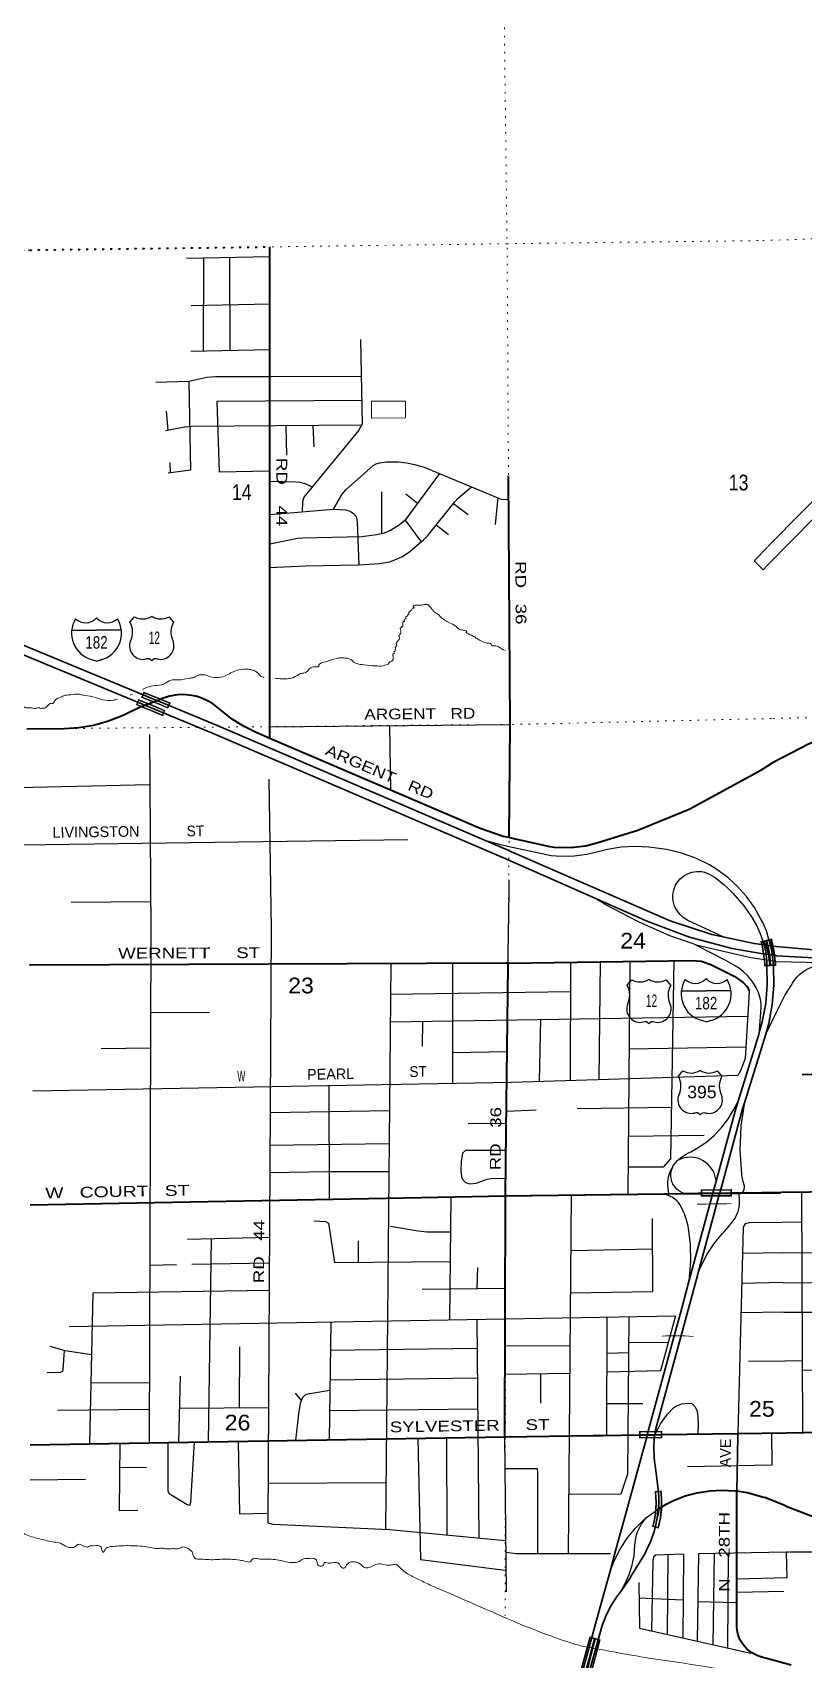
# Model space of a CAD drawing. Header units: feet. Extents: x 245918 to 509309, y -547785 to -360805.
# Drawn here: x 467288 to 475908, y -461175 to -442994 of the extents above; entities that cross this region are included whole.
import ezdxf
from ezdxf.enums import TextEntityAlignment as Align

# ---------------------------------------------------------------- set-up
doc = ezdxf.new("R2010")
doc.units = ezdxf.units.FT
doc.header["$LTSCALE"] = 60
doc.linetypes.add('DOTTED', pattern=[1.5, 0.3, -1.2])
for name, color, linetype, lineweight in [('15', 7, 'Continuous', 25), ('16', 7, 'Continuous', 25), ('18', 7, 'Continuous', 35), ('19', 7, 'Continuous', 25), ('20', 7, 'Continuous', 35), ('21', 7, 'Continuous', 25), ('26', 7, 'Continuous', 40), ('27', 7, 'Continuous', 13), ('29', 7, 'Continuous', 25), ('36', 7, 'Continuous', 13), ('39', 7, 'Continuous', 13), ('53', 7, 'DOTTED', 40), ('55', 7, 'Continuous', 13), ('56', 7, 'Continuous', 13), ('57', 7, 'Continuous', 13), ('7', 7, 'DOTTED', 13)]:
    doc.layers.add(name, color=color, linetype=linetype, lineweight=lineweight)
doc.layers.add('30', color=7, linetype='Continuous')

msp = doc.modelspace()

# ---------------------------------------------------------------- linework, layer by layer
at = {"layer": '15'}
for p, q in [((468000.82, -449540.38), (468003.72, -449537.47)), ((468006.89, -449539.85), (468003.46, -449537.47)), ((467728.11, -449671.85), (468004.52, -449671.85)), ((468004.52, -450017.43), (467940.63, -449999.47)), ((468003.99, -450017.69), (468067.62, -449998.95)), ((474815.96, -453571.17), (474818.86, -453568.26)), ((474822.03, -453570.64), (474818.6, -453568.26)), ((474543.25, -453702.64), (474819.66, -453702.64)), ((474819.66, -454048.22), (474755.77, -454030.26)), ((474819.13, -454048.48), (474882.76, -454029.74))]:
    msp.add_line(p, q, dxfattribs=at)
for points in [[(468279.88, -449671.85), (468003.99, -449671.85), (468004.52, -449671.85)], [(475095.02, -453702.64), (474819.13, -453702.64), (474819.66, -453702.64)]]:
    msp.add_lwpolyline(points, dxfattribs=at)
for centre, radius, start, end in [((468030.74, -449706.95), 306.13, 148.44436, 254.43378), ((467882.14, -449424.35), 165.66, 227.34315, 315.8117), ((468125.83, -449424.35), 165.66, 224.18859, 312.69405), ((467977.23, -449706.95), 306.13, 283.08088, 31.62482), ((474845.88, -453737.74), 306.13, 148.44435, 254.43373), ((474697.28, -453455.14), 165.66, 227.34231, 315.81169), ((474940.97, -453455.14), 165.66, 224.18774, 312.69399), ((474792.37, -453737.74), 306.13, 283.08085, 31.62487)]:
    msp.add_arc(centre, radius, start, end, dxfattribs=at)
at = {"layer": '16'}
for p, q in [((468377.78, -449582.2), (468429.09, -449523.44)), ((468620.85, -449517.47), (468620.57, -449517.67)), ((468812.94, -449523.35), (468864.33, -449582.2)), ((473936.14, -453638.93), (473987.45, -453580.17)), ((474179.21, -453574.2), (474178.93, -453574.4)), ((474371.3, -453580.08), (474422.69, -453638.93)), ((474509, -454656.07), (474560.31, -454597.31)), ((474752.07, -454591.34), (474751.79, -454591.54)), ((474944.16, -454597.22), (474995.55, -454656.07))]:
    msp.add_line(p, q, dxfattribs=at)
for centre, radius, start, end in [((468184.8, -449692.83), 222.05, 332.97043, 29.75871), ((468520.17, -449365.78), 182.07, 239.97227, 303.45418), ((468721.95, -449366.28), 181.52, 236.33975, 300.08743), ((468721.94, -449365.78), 182.07, 236.54582, 236.59441), ((469057.3, -449692.83), 222.05, 150.24129, 207.02957), ((468523.99, -449847.73), 151.42, 159.09177, 283.81923), ((468718.11, -449847.73), 151.42, 256.18077, 20.90823), ((474078.53, -453422.51), 182.07, 239.97227, 303.45418), ((474280.31, -453423.01), 181.52, 236.33975, 300.08743), ((474280.3, -453422.51), 182.07, 236.54582, 236.59441), ((473743.16, -453749.56), 222.05, 332.97043, 29.75871), ((474615.66, -453749.56), 222.05, 150.24129, 207.02957), ((474082.35, -453904.46), 151.42, 159.09177, 283.81923), ((474276.47, -453904.46), 151.42, 256.18077, 20.90823), ((474316.02, -454766.7), 222.05, 332.97043, 29.75871), ((474651.39, -454439.65), 182.07, 239.97227, 303.45418), ((474853.17, -454440.15), 181.52, 236.33975, 300.08743), ((474853.16, -454439.65), 182.07, 236.54582, 236.59441), ((475188.52, -454766.7), 222.05, 150.24129, 207.02957), ((474655.21, -454921.6), 151.42, 159.09177, 283.81923), ((474849.33, -454921.6), 151.42, 256.18077, 20.90823)]:
    msp.add_arc(centre, radius, start, end, dxfattribs=at)
for centre, major_axis, start_param, end_param in [((468579.33, -450046.55), (-19.56, 51.67), 4.95877769, 6.28318531), ((468662.78, -450046.55), (19.56, 51.67), 0, 1.32637542), ((474137.69, -454103.28), (-19.56, 51.67), 4.95877769, 6.28318531), ((474221.14, -454103.28), (19.56, 51.67), 0, 1.32637542), ((474710.55, -455120.42), (-19.56, 51.67), 4.95877769, 6.28318531), ((474794, -455120.42), (19.56, 51.67), 0, 1.32637542)]:
    msp.add_ellipse(centre, major_axis=major_axis, ratio=0.929097, start_param=start_param, end_param=end_param, dxfattribs=at)
at = {"layer": '18'}
for p, q in [((472615.28, -452135.62), (472359.13, -452025.94)), ((473566.42, -452662.44), (472614.41, -452244.42)), ((474166.8, -452927.03), (473566.42, -452662.44)), ((475556.81, -453302.45), (475490.63, -453293.99))]:
    msp.add_line(p, q, dxfattribs=at)
for points in [[(468678.5, -450459.33), (463304.26, -448234.09), (462890.71, -448062.87)], [(468542.48, -450511.24), (463291, -448336.83), (463241, -448316.13), (462999.48, -448216.13)], [(472614.41, -452244.42), (472604.03, -452239.86), (472579.06, -452228.89), (472554.03, -452218.18), (469306.64, -450827.64), (468784.49, -450611.44), (468759.49, -450601.09), (468542.48, -450511.24)], [(472359.13, -452025.94), (469607.14, -450847.53), (469346, -450735.71), (468840.95, -450526.59), (468815.95, -450516.24), (468678.5, -450459.33)], [(474418.86, -452921.84), (472619.02, -452137.22), (472615.28, -452135.62)], [(475490.63, -453293.99), (475432.21, -453286.52), (475109.37, -453231.13), (474633.88, -453104.73), (474166.8, -452927.03)], [(475022.87, -453104), (474883.67, -453074.31), (474418.86, -452921.84)], [(475466.54, -453190.41), (475411.83, -453183.34), (475354.61, -453174.77), (475022.87, -453104)], [(475602.69, -453208.63), (475571.44, -453203.97), (475538.04, -453199.65), (475466.54, -453190.41)], [(477120.09, -453296.23), (477055.85, -453297.12), (476394.96, -453277.21), (475602.69, -453208.63)], [(475604.79, -453310.58), (475587.45, -453306.37), (475556.81, -453302.45)], [(476313.88, -453349.14), (476236.85, -453345.2), (475604.79, -453310.58)]]:
    msp.add_lwpolyline(points, dxfattribs=at)
at = {"layer": '19'}
msp.add_line((475486.29, -454188.56), (475617.39, -453921.11), dxfattribs=at)
for points in [[(472615.62, -452093.05), (472523.29, -452073.25), (472369.69, -452028.98), (472359.13, -452025.94)], [(475432.19, -452900.96), (475358.98, -452770.87), (475271.53, -452648.87), (475171.8, -452536.67), (475060.89, -452435.52), (474940.02, -452346.51), (474858.25, -452296.5), (474704.79, -452222.3), (474544.41, -452164.56), (474378.87, -452123.89), (474209.99, -452100.75), (474177.32, -452098.34), (474022.75, -452090.86), (473868.24, -452099.58), (473715.49, -452124.4), (473627.29, -452146.38), (473486.9, -452179.78), (473343.79, -452198.33), (473199.53, -452201.82), (473085.6, -452193.87), (472615.62, -452093.05)], [(474616.52, -452917.77), (474586.7, -452900.17), (474558.82, -452879.24), (474533.28, -452855.51), (474510.36, -452829.24), (474490.31, -452800.73), (474473.35, -452770.27), (474467.11, -452755.43), (474457.81, -452727.12), (474451.53, -452697.99), (474448.32, -452668.37), (474448.22, -452638.58), (474451.24, -452608.93), (474457.34, -452579.77), (474466.46, -452551.4), (474478.49, -452524.14), (474493.31, -452498.29), (474510.75, -452474.13), (474530.61, -452451.93), (474552.69, -452431.92), (474576.74, -452414.33), (474602.5, -452399.35), (474629.68, -452387.14), (474657.99, -452377.84), (474687.11, -452371.56), (474712.66, -452368.71), (474742.51, -452368.32), (474772.24, -452371.04), (474801.52, -452376.86), (474845.85, -452394.92), (474888.04, -452417.52), (474919.2, -452438.16), (475020.94, -452520.33), (475052.84, -452550), (475117.29, -452612.86), (475239.39, -452752.06), (475346.63, -452902.72)], [(474055.79, -452929.31), (473689.35, -452738.02), (473594.21, -452679.53), (473566.42, -452662.44)], [(474685.18, -453181.93), (474412.67, -453089.77), (474055.79, -452929.31)], [(475022.87, -453104), (475010.84, -453098.5), (474616.52, -452917.77)], [(475453.81, -453146.65), (475449.13, -453130.56), (475425.08, -453057.91), (475386.82, -452973.26), (475346.63, -452902.72)], [(475521.21, -453129.65), (475495.69, -453032.55), (475454.39, -452940.65), (475432.19, -452900.96)], [(475413.58, -454171.57), (475415.79, -454141.52), (475434.01, -453894.34), (475434.15, -453890.03), (475433.04, -453845.47), (475427.28, -453801.26), (475416.93, -453757.9), (475402.11, -453715.85), (475382.97, -453675.59), (475376.88, -453664.56), (475344.46, -453613.74), (475317.57, -453575.09), (475280.07, -453530.83), (475238.16, -453490.73), (475192.28, -453455.23), (475142.94, -453424.73), (475039.86, -453362.89), (474718.75, -453199.06), (474685.18, -453181.93)], [(475606.2, -453378.69), (475596.73, -453376.82), (475317.56, -453333.82), (474724.48, -453195.22), (474685.18, -453181.93)], [(476176.04, -453388.53), (476131.66, -453390), (476109.48, -453390.74), (475606.2, -453378.69)], [(475617.39, -453921.11), (475698.68, -453756.38), (475768.94, -453643.38), (475784.56, -453618.25), (475800.77, -453593.38), (475807.74, -453582.69), (475834.6, -453549.64), (475864.77, -453519.57), (475897.92, -453492.82), (475933.68, -453469.68), (475971.67, -453450.41), (476009.98, -453435.7), (476176.04, -453388.53)]]:
    msp.add_lwpolyline(points, dxfattribs=at)
at = {"layer": '20'}
for p, q in [((475466.54, -453190.41), (475453.81, -453146.65)), ((475572.21, -453421.62), (475556.81, -453302.45)), ((475251.87, -454943.03), (475486.29, -454188.56)), ((474546.03, -457248.01), (474630.18, -456937.65)), ((474446.56, -457614.89), (474546.03, -457248.01))]:
    msp.add_line(p, q, dxfattribs=at)
for points in [[(475490.63, -453293.99), (475489.35, -453282.34), (475479.84, -453236.14), (475466.54, -453190.41)], [(475538.04, -453199.65), (475531.39, -453168.39), (475521.21, -453129.65)], [(475556.81, -453302.45), (475552.02, -453265.4), (475538.04, -453199.65)], [(475413.58, -454171.57), (475421.48, -454141.52), (475446.33, -454051.15), (475485.16, -453844.94), (475502.22, -453635.79), (475497.33, -453426.02)], [(475486.29, -454188.56), (475518.9, -454070.11), (475559.32, -453856.2), (475577.15, -453639.25), (475572.21, -453421.62)], [(475497.33, -453426.02), (475498.08, -453386.27), (475495.7, -453340.08), (475490.63, -453293.99)], [(475176.12, -454935.8), (475407.38, -454191.52), (475413.58, -454171.57)], [(474930.48, -455830.06), (475154.42, -455005.64), (475176.12, -454935.8)], [(474972.17, -455962.9), (475226.94, -455023.24), (475251.87, -454943.03)], [(474630.18, -456937.65), (474883.29, -456004.11), (474894.21, -455963.83), (474930.48, -455830.06)], [(474727.41, -456865.65), (474962.55, -455998.37), (474972.17, -455962.9)], [(474525.73, -457609.48), (474721.88, -456886.03), (474727.41, -456865.65)], [(473741.42, -460202.46), (473811.15, -459947.58), (473899.51, -459624.61), (474140.71, -458742.94), (474150.8, -458705.72), (474161.87, -458664.88), (474446.56, -457614.89)], [(474245.89, -458663.6), (474254.71, -458609.09), (474525.73, -457609.48)], [(474283.5, -459495.19), (474291.93, -459436.19), (474289.48, -459356.97), (474282.56, -459270.41), (474251.06, -459006.47), (474242.97, -458961.87), (474237.6, -458916.14), (474233.07, -458808.66), (474239.79, -458701.3), (474245.89, -458663.6)], [(474246.93, -459721.03), (474272.34, -459597.02), (474280.5, -459516.21), (474283.5, -459495.19)], [(473871.52, -460403.82), (473972.8, -460259.85), (473979.19, -460249.62), (474123.12, -460012.23), (474138.33, -459987.15), (474150.2, -459962.23), (474197.68, -459862.6), (474243.72, -459732.44), (474246.93, -459721.03), (474247.49, -459719.04)], [(472862.42, -463432.49), (472888.98, -463336.26), (472904.79, -463277.89), (473595.4, -460736.22), (473727.1, -460254.82), (473741.42, -460202.46)], [(472881.04, -463640.09), (472961.94, -463353.63), (472976.74, -463299.14), (473014.82, -463130.54), (473150.3, -462609.92), (473657.04, -460795.42), (473701.14, -460682.07), (473756.85, -460573.95), (473818.66, -460478.97), (473871.52, -460403.82)]]:
    msp.add_lwpolyline(points, dxfattribs=at)
at = {"layer": '21'}
msp.add_line((474152.65, -459589.75), (474283.5, -459495.19), dxfattribs=at)
for points in [[(474499.35, -455599.79), (474509.14, -455589.67), (474542.15, -455562.02), (474577.86, -455537.98), (474597.55, -455527.53), (474621.79, -455515.17), (474647.55, -455501.69), (474731.93, -455455.42), (474826.16, -455390.07), (474913.04, -455315.23), (474991.62, -455231.72), (475061.05, -455140.45), (475120.55, -455042.43), (475176.12, -454935.8)], [(475225.28, -455959.13), (475230.79, -455951.84), (475236.18, -455942.89), (475240.6, -455933.42), (475244.01, -455923.54), (475246.36, -455913.36), (475247.65, -455902.99), (475247.84, -455892.55), (475246.93, -455882.14), (475244.95, -455871.88), (475241.9, -455861.88), (475233.27, -455832.97), (475218.68, -455766.15), (475217.68, -455757.64), (475200.56, -455485.62), (475211.96, -455213.3), (475248.08, -454968.67), (475251.87, -454943.03)], [(474459.58, -455646.53), (474479.2, -455620.61), (474499.35, -455599.79)], [(474930.48, -455830.06), (474926.35, -455802.32), (474925.58, -455797.14), (474917.96, -455767.6), (474907.29, -455739.01), (474893.69, -455711.7), (474877.31, -455685.96), (474858.33, -455662.07), (474836.96, -455640.29), (474813.43, -455620.87), (474787.99, -455604.02), (474760.94, -455589.91), (474732.56, -455578.71), (474703.16, -455570.54), (474673.07, -455565.49), (474642.62, -455563.61), (474612.13, -455564.92), (474581.95, -455569.41), (474552.41, -455577.03), (474523.83, -455587.7), (474499.35, -455599.79)], [(474403.04, -455970.27), (474396.83, -455936.87), (474391.97, -455885.7), (474392.49, -455834.31), (474395.49, -455808.26), (474398.37, -455783.24), (474405.07, -455758.26), (474417.19, -455723.31), (474434.23, -455686.97), (474454.98, -455652.61), (474459.58, -455646.53)], [(474576.99, -455967.91), (474571.42, -455966.65), (474556.03, -455961.42), (474541.28, -455954.61), (474531.98, -455949.31), (474511.64, -455935.6), (474492.84, -455919.84), (474475.8, -455902.2), (474460.69, -455882.87), (474447.69, -455862.08), (474446.48, -455859.69), (474437.66, -455839.32), (474431.02, -455818.14), (474426.63, -455796.38), (474424.53, -455774.29), (474424.76, -455752.09), (474427.31, -455730.04), (474432.14, -455708.38), (474439.22, -455687.34), (474448.45, -455667.16), (474459.58, -455646.53)], [(474630.18, -456937.65), (474631.69, -456906.68), (474648.31, -456723.11), (474645.64, -456538.8), (474623.72, -456355.78), (474618.93, -456331.75), (474596.84, -456250.19), (474576.02, -456196.39), (474566.37, -456171.48), (474553.79, -456146.39), (474551.7, -456142.23), (474539.1, -456117.11), (474524.57, -456092.23), (474508.66, -456070.39), (474489.91, -456049.61), (474469.08, -456030.92), (474446.41, -456014.5), (474422.16, -456000.54), (474396.57, -455989.19), (474369.94, -455980.57), (474348.47, -455971.01)], [(474727.41, -456865.65), (474762.97, -456776.23), (474830.37, -456647.78), (474910.82, -456527.08), (475003.46, -456415.45), (475026.41, -456391.16), (475099.86, -456303.66), (475123.32, -456275.05), (475143.67, -456244.15), (475160.67, -456211.29), (475174.15, -456176.84), (475176.86, -456168.3), (475187.47, -456122.73), (475193.26, -456076.3), (475194.16, -456029.52), (475190.17, -455982.9), (475187.92, -455959.64)], [(474245.89, -458663.6), (474284.96, -458588.02), (474308.64, -458543.25), (474345.49, -458490.58), (474387.6, -458432.65), (474453.39, -458364.18), (474479.71, -458343.11), (474545.5, -458319.41), (474613.92, -458311.51), (474658.66, -458316.78), (474698.14, -458351.01), (474719.19, -458401.05), (474727.09, -458464.25), (474729.72, -458551.15), (474725.97, -458656.29)], [(473741.42, -460202.46), (473791.4, -460073.38), (473858.1, -459943.41), (473938.01, -459821.13), (474030.27, -459707.87), (474133.86, -459604.87), (474152.65, -459589.75)], [(474117.41, -459632.25), (474126.04, -459620.06), (474152.65, -459589.75)], [(473871.52, -460403.82), (473914.18, -460328.16), (473958.16, -460226.59), (473991.29, -460120.98), (474013.2, -460012.48), (474023.64, -459902.29), (474023.83, -459896.73), (474028.42, -459846.99), (474038.19, -459798), (474053.02, -459750.3), (474072.76, -459704.41), (474097.19, -459660.84), (474117.41, -459632.25)]]:
    msp.add_lwpolyline(points, dxfattribs=at)
at = {"layer": '26'}
for p, q in [((472616.42, -451992.01), (472616.43, -451991.2)), ((474403.04, -455970.27), (474576.99, -455967.91)), ((474894.21, -455963.83), (474972.17, -455962.9)), ((475187.92, -455959.64), (475225.28, -455959.13)), ((475225.28, -455959.13), (475659.32, -455953.25)), ((467260.79, -458776.81), (472569.42, -458689.12)), ((474161.87, -458664.88), (474245.89, -458663.6)), ((475172.76, -458649.48), (475712.69, -458640.99)), ((474283.5, -459495.19), (474373.79, -459439.46)), ((475103.68, -459287.99), (475103.68, -459287.78)), ((477886.22, -460305.58), (475731.95, -459472.6))]:
    msp.add_line(p, q, dxfattribs=at)
for points in [[(469942.72, -450882.45), (469942.71, -450848.59), (469939.81, -445389.23)], [(472616.43, -451991.2), (472627.43, -450727.4), (472608.89, -447948.28)], [(467225.77, -450775.63), (467641.64, -450771.92), (467806.33, -450761.95), (467969.08, -450734.83), (468128.1, -450690.85), (468281.66, -450630.48), (468317.54, -450613.61), (468493, -450530.12)], [(468493, -450530.12), (468542.48, -450511.24), (468678.5, -450459.33), (468726.92, -450440.85)], [(469942.72, -450882.45), (469790.17, -450817.12), (469781.33, -450813.33), (469647.05, -450746.75), (469520.46, -450666.51), (469334.33, -450517.32), (469299.64, -450492.46), (469245.83, -450460.66), (469188.99, -450434.67), (469129.74, -450414.75), (469068.73, -450401.14), (469006.64, -450393.98), (468944.13, -450393.35), (468881.91, -450399.26), (468845.64, -450406.59), (468820.55, -450411.66), (468795.64, -450419.42), (468726.92, -450440.85)], [(477914.23, -452847.05), (477942.01, -450606.16), (477066.48, -450632.76), (476836.01, -450659.97), (476609.65, -450711.12), (476594.02, -450715.59), (476400.63, -450775.04), (475969.37, -450944.06), (475560.33, -451156.09)], [(472616.43, -451991.2), (472551.49, -451977.28), (472294.11, -451889.31), (469942.72, -450882.45)], [(472616.43, -451991.2), (473071.68, -452088.75), (473099.29, -452094.67), (473121.68, -452096.23), (473202.35, -452101.86), (473336.15, -452098.62), (473468.88, -452081.42), (473599.08, -452050.44), (474056.77, -451909.51), (474628.52, -451671.5), (475432.69, -451235.47), (475560.33, -451156.09)], [(472604.63, -453395.79), (472578.13, -453395.9), (467261.83, -453416.86), (467252.81, -453417.01)], [(472577.56, -455995.01), (472585.14, -455267.46), (472604.37, -453420.8), (472604.63, -453395.79)], [(472604.63, -453395.79), (474659.1, -453362.43), (474763.45, -453372.57), (474872.13, -453410.73), (475133.66, -453538.69), (475232.38, -453610.53), (475283.26, -453661.59), (475299.69, -453704.82)], [(475893.13, -454637.69), (477892.67, -454596.4), (477904.24, -453657.55)], [(475659.32, -455953.25), (477876.3, -455925.48), (477892.67, -454596.4)], [(467263.33, -456096.15), (471443.51, -456016.59), (472577.56, -455995.01), (474348.47, -455971.01), (474403.04, -455970.27)], [(474576.99, -455967.91), (474730.03, -455965.84), (474762.7, -455965.4), (474894.21, -455963.83)], [(474972.17, -455962.9), (475102.76, -455961.33), (475127.76, -455960.45), (475187.92, -455959.64)], [(475712.69, -458640.99), (477880.54, -458602.91), (477876.3, -455925.48)], [(472569.42, -458689.12), (472573.44, -457358.38), (472577.56, -455995.01)], [(472569.42, -458689.12), (473555.47, -458674.11), (473669.93, -458672.37), (474074.11, -458666.21), (474161.87, -458664.88)], [(474245.89, -458663.6), (474324.08, -458662.41), (475172.76, -458649.48)], [(474373.79, -459439.46), (474454.07, -459398.53), (474585.04, -459348.23), (474720.55, -459311.89), (474859.12, -459289.91), (474999.22, -459282.54), (475139.33, -459289.85)], [(475436.12, -459356.29), (475280.22, -459312.27), (475277.9, -459311.77), (475139.33, -459289.85)], [(475768.42, -461240.23), (475497.25, -461165.21), (475463.75, -461156.53), (475398.44, -461134.02), (475335.85, -461104.8), (475330.83, -461101.62), (475299.27, -461078.88), (475270.26, -461052.97), (475244.12, -461024.18), (475221.13, -460992.8), (475201.54, -460959.2), (475185.58, -460923.73), (475173.41, -460886.78), (475165.17, -460848.77), (475160.95, -460810.11), (475162.33, -459333.11), (475163.96, -459293.75)], [(475731.95, -459472.6), (475679.36, -459447.91), (475483.35, -459369.63), (475436.12, -459356.29)]]:
    msp.add_lwpolyline(points, dxfattribs=at)
at = {"layer": '26', "lineweight": 35}
msp.add_lwpolyline([(475163.48, -459293.67), (475172.34, -458677.2), (475172.76, -458649.48)], dxfattribs=at)
at = {"layer": '29'}
for p, q in [((469939.87, -445500.64), (469011.42, -445518.45)), ((469200.85, -445514.82), (469197.29, -446548.83)), ((469491.98, -445509.23), (469492.59, -446550.15)), ((469940.15, -446028.16), (469060.68, -446047.13)), ((469940.42, -446541.45), (469057.87, -446558.59)), ((468804.66, -447439.96), (468786.09, -447224.74)), ((470969.19, -447105.13), (469350.81, -447115.91)), ((469350.81, -447115.91), (469373.94, -447907.45)), ((470122.07, -447389.25), (470128.73, -447718.83)), ((470423.95, -447387.26), (470434.44, -447625.33)), ((468829.64, -447914.69), (468828.02, -447799.3)), ((469941.14, -447894.17), (469373.94, -447907.45)), ((471195.23, -448590.33), (471195.05, -448126.93)), ((471593.36, -448258.09), (471462.54, -448151.34)), ((471995.2, -448256.26), (472157.54, -448381.16)), ((472490.85, -448191.85), (472460.11, -448490.68)), ((471455.82, -448443.56), (471634.57, -448684.62)), ((471802.13, -448497.12), (471939.38, -448604.86)), ((468597.19, -450838.39), (468612.4, -453040.63)), ((469941.51, -450752.41), (472630.21, -450727.77)), ((471279.47, -450740.15), (471289.52, -451459.15)), ((469930.16, -451337.11), (469955.6, -453013.28)), ((465502.92, -452092.74), (471484.68, -452013.52)), ((472613.42, -452461.92), (472609.17, -452959.02)), ((467719.67, -452713.97), (468610.07, -452703.34)), ((468612.4, -453040.63), (468591.58, -458754.83)), ((472604.63, -453395.79), (472609.17, -452959.02)), ((471293.95, -453400.96), (471235.41, -459718.88)), ((471983.38, -453398.24), (471984.64, -454737.99)), ((473301.51, -453384.47), (473297.68, -454705.34)), ((473635.77, -453379.05), (473618.04, -454695.25)), ((473966.05, -453373.68), (473942.36, -455976.51)), ((471290.79, -453742.17), (473300.57, -453709.93)), ((468609.1, -453946.13), (469266.91, -453942.83)), ((471287.93, -454051.06), (475285.73, -453987.69)), ((471648.52, -454045.34), (471643.12, -454321.8)), ((472966.31, -454024.45), (472951.62, -454716.24)), ((468607.66, -454342.7), (468055.93, -454351.36)), ((473957.14, -454352.74), (475263.51, -454328.03)), ((471984.32, -454392.95), (472594.35, -454382.58)), ((470600.15, -454763.26), (470604.82, -456032.55)), ((469944.29, -455061.68), (471278.77, -455039.51)), ((472918.03, -455038.01), (472587.41, -455049.89)), ((474430.78, -455008.19), (473375.72, -455020.37)), ((472585.96, -455188.33), (472159.64, -455186.49)), ((469942.26, -455428.64), (471275.34, -455409.87)), ((473948.26, -455327.78), (474798.71, -455317.46)), ((473279.4, -459995.53), (473314.43, -455985.02)), ((475885.02, -455954.84), (475897.41, -458637.75)), ((471966, -456006.65), (471948.82, -457380.01)), ((475886.57, -456290.32), (475666.29, -456290.85)), ((469936.56, -456460.94), (469022.35, -456480.95)), ((469286.74, -456474.8), (469253.42, -458743.89)), ((470929.09, -456497.44), (470930.59, -456736.04)), ((473309.03, -456603.55), (474222.33, -456584.71)), ((475225.68, -456637.34), (475172.76, -458649.48)), ((475673.34, -456632.58), (475226.41, -456637.36)), ((475673.34, -456632.58), (476579.8, -456623.46)), ((468598.82, -456767.4), (468899.54, -456762.47)), ((469934.99, -456745.94), (469067.86, -456762.82)), ((472265.01, -456796.81), (472257.21, -457029.78)), ((471644.22, -457036.07), (472574.44, -457026.53)), ((475680.14, -456961.97), (475216.85, -456973.01)), ((475680.26, -456967.6), (476576.55, -456955.63)), ((470624.51, -457403.23), (470603.63, -458721.59)), ((472256.73, -457374.61), (472277.96, -459818.9)), ((473708.97, -457349.15), (473706.4, -458671.81)), ((475687.02, -457295.4), (475208.22, -457301.11)), ((475687.02, -457295.4), (476573.23, -457294.43)), ((469602.46, -457681.24), (469597.32, -458362.83)), ((470619.51, -457718.99), (472259.54, -457698.01)), ((472572.5, -457670.96), (473299.74, -457667.01)), ((473955.71, -457747.42), (473708.18, -457755.03)), ((474395.92, -457631.73), (473955.34, -457635.97)), ((472571.55, -457985.34), (473297.03, -457977.3)), ((472968.74, -457980.94), (472966.36, -458310.37)), ((474310.22, -457950.06), (473707.77, -457964.82)), ((475698.3, -457841.91), (475291.58, -457846.9)), ((475893.72, -457839.51), (475698.3, -457841.91)), ((476566.94, -457936.1), (475894.21, -457944.35)), ((468594.02, -458085.76), (467940.47, -458087.05)), ((468938.49, -458010.92), (468921.31, -458749.38)), ((470614.28, -458049.3), (472262.42, -458029.88)), ((470293.84, -458280.22), (470228, -458200.58)), ((474112.77, -458318.22), (473707.08, -458320.29)), ((468592.94, -458382.93), (467573.04, -458392.36)), ((468930.2, -458367.29), (469926.07, -458360.63)), ((470608.85, -458391.69), (472265.43, -458376.12)), ((471917.15, -458699.89), (471921.87, -459784.73)), ((472587.06, -460419.52), (472569.42, -458689.12)), ((468261.52, -459030.86), (468564.12, -459025.4)), ((467263.76, -459167.53), (467879.79, -459162.35)), ((469921.41, -459203.87), (471240.24, -459197.16)), ((474392.93, -460005.35), (474384.23, -460896.96)), ((474565.53, -460000.4), (474559.06, -460936.08)), ((474734.8, -459995.48), (474720.5, -460972.2)), ((474909.59, -459991.85), (474893.49, -461010.91)), ((475064.47, -459988.63), (475058.91, -461047.92)), ((474558.15, -460513.81), (474068.88, -460489.63)), ((475153.15, -460542.7), (474726.98, -460529.85)), ((475687.15, -460416.99), (475161.31, -460428.82))]:
    msp.add_line(p, q, dxfattribs=at)
for points in [[(470953.92, -446424.66), (470975.12, -447369.61), (470936.2, -447437.77), (470322.67, -448185.95), (470307.45, -448237.88), (470301.81, -448350.99)], [(470963.21, -446838.6), (469956.99, -446843.48), (469334.96, -446841.56), (469238.96, -446849.45), (469036.66, -446895.16), (468665.97, -446903.92)], [(469036.66, -446895.16), (469055.34, -447884.56), (468804.25, -447918.07)], [(470965.35, -447383.67), (469065.6, -447396.25), (468992.65, -447405.09), (468773.24, -447445.79)], [(470651.51, -448321), (470750.83, -448152.56), (470791.84, -448104.13), (471096.37, -447830.79), (471128.89, -447815.36), (471168.02, -447801.67), (471246.39, -447792.7), (471377.77, -447792.25), (471471.51, -447803.43), (471559.88, -447819.59), (471668.74, -447850.7), (472490.27, -448193.75), (472527.91, -448207.23), (472610.65, -448212.49)], [(469941.57, -448709.62), (470249.95, -448646.34), (470309.08, -448639.83), (470968.8, -448627.34), (471135.56, -448603.77), (471225.12, -448583.6), (471284.84, -448559.58), (471377.39, -448502.94), (471464.47, -448431.89), (471842.13, -447922.65)], [(469941.2, -448007.44), (470230.55, -448014.01), (470281.3, -448018.99), (470323.84, -448030.2), (470416.89, -448071.06)], [(469941.71, -448973.54), (470337.4, -448953.88), (470937.35, -448944.14), (471169.14, -448926.4), (471278.86, -448908.47), (471359.11, -448880.99), (471424.41, -448850.22), (471505.02, -448791.97), (471613.62, -448702.35), (471661.07, -448662.18), (471707.67, -448614.97), (472010, -448237.8), (472048.02, -448198.23), (472197.8, -448070.24)], [(469941.4, -448381.9), (470651.51, -448321), (470787.36, -448328.18), (470838.86, -448341.63), (470877.45, -448367.83), (470906.03, -448402.12), (470918.62, -448460.83), (470938.08, -448944.08)], [(465517.05, -453103.36), (465494.19, -451468.01), (468601.04, -451395.96)], [(469955.6, -453013.28), (469918.96, -459648.31), (469974.73, -459663.87), (471281.31, -459723.28), (472572.78, -459847.18)], [(474459.86, -453365.67), (474421.92, -455580.71), (474338.2, -455672.08), (473945.11, -455674.18)], [(475299.69, -453704.82), (475294.35, -453845.66), (475255.23, -454457.62), (475201.96, -454598.48), (475175.32, -454647.97), (472641.72, -454726), (467290.24, -454823.67)], [(472582.84, -455488.54), (472128.22, -455487.32), (472096.81, -455518.75), (472080.6, -455605.31), (472075.35, -455719.45), (472087.84, -455801.61), (472127.83, -455845.13), (472177.59, -455859.98), (472247.17, -455854.16), (472370.16, -455809.12), (472433.37, -455797.12), (472579.59, -455800.35)], [(469940.57, -455734.87), (470591.29, -455720.79), (471272.45, -455721.71)], [(470436.62, -456275.26), (470565.49, -456279.8), (470597.82, -456299.97), (470664.18, -456737.8), (471956.96, -456729.25)], [(471289.9, -456332.36), (471598.38, -456383.89), (471700.8, -456396.54), (471961.11, -456397.42)], [(473304.87, -457079.15), (474225.01, -457065.07), (474220.46, -456248.37)], [(475666.29, -456290.85), (475305.18, -456297.39), (475254.02, -456308.88), (475231.58, -456344.8), (475226.41, -456637.36)], [(469933.3, -457052.11), (467962.46, -457082.09), (467925.62, -458765.83)], [(467696.39, -457454.57), (474475.62, -457335.71), (474310.22, -457950.06)], [(473954.39, -457344.85), (473938.68, -459103.03), (473864.5, -459327.23), (473285.21, -459330.53)], [(467640.54, -457723.39), (467627.84, -457937.54), (467625.13, -457956.79), (467602.2, -457969.77), (467453.11, -457972.99)], [(467947.42, -457769.39), (467652.36, -457725.16), (467485.05, -457676.48)], [(470612.35, -458170.97), (470345.39, -458215.63), (470305.23, -458246.38), (470282.39, -458314.23), (470261.25, -458430.5), (470228.93, -458727.78)], [(471596.74, -458705.19), (471627.36, -460058.74), (472572.37, -460177.92)], [(475550.74, -458643.54), (475553.3, -459003.88), (474611.05, -459023.57)], [(468263.52, -458760.25), (468257.99, -459509.72), (468465.39, -459508.07)], [(468802.29, -458751.35), (468799.4, -459293.13), (468814.29, -459319.49), (469018.47, -459445.21), (469046.91, -459449.25), (469056.66, -459419.14), (469097.79, -458746.47)], [(469586.82, -458738.39), (469604.07, -459546.23), (469909.21, -459539.5)], [(472573, -459039.9), (472931.17, -459041.27), (472935.49, -459095.28), (472935.29, -459994.65)], [(473749.28, -459996.73), (472690.61, -459994.03), (472582.59, -459980.6)], [(475742.31, -459974.54), (475719.26, -459975.02), (474734.8, -459995.48)], [(475161.45, -460273.36), (475723.75, -460257.88), (475719.26, -459975.02)], [(475752.22, -459973.43), (476561.46, -459971.34), (476633.13, -460165.81), (476647.34, -460184.32), (476676.81, -460206.43), (476762.04, -460244.96), (477415.91, -460491.43), (477479.33, -460505.03), (477528.86, -460511.09), (477886.9, -460509.36)], [(474565.53, -460000.4), (474255.38, -460009.29), (474230.57, -460028.9), (474221.98, -460073.62), (474209.33, -460857.83)], [(474066.43, -460315.09), (474073.61, -460827.46), (475318.39, -461105.98)]]:
    msp.add_lwpolyline(points, dxfattribs=at)
at = {"layer": '36'}
for p, q in [((475510.46, -448739.59), (477405.32, -446812.28)), ((475514.56, -448938.05), (477506.86, -446911.63)), ((475356.15, -448896.45), (475505.7, -448744.34)), ((475356.15, -448896.45), (475455.86, -448997.66)), ((475455.86, -448997.66), (475512.7, -448939.85))]:
    msp.add_line(p, q, dxfattribs=at)
at = {"layer": '39'}
msp.add_line((468381.08, -450399.28), (468404.39, -450389.15), dxfattribs=at)
msp.add_lwpolyline([(471077.47, -447115.04), (471456.67, -447111.75), (471457.24, -447300.38), (471078.04, -447303.67)], close=True, dxfattribs=at)
for points in [[(471319.42, -449963.59), (471315.7, -449956.02), (471327.71, -449931.95), (471335.73, -449929.94), (471327.71, -449915.9), (471339.73, -449909.88), (471343.73, -449889.82), (471347.74, -449885.81), (471341.71, -449871.77), (471353.75, -449855.72), (471347.72, -449849.71), (471357.75, -449843.68), (471353.72, -449817.61), (471359.73, -449809.59), (471365.74, -449801.56), (471389.78, -449749.4), (471383.76, -449739.39), (471401.79, -449715.3), (471401.78, -449669.18), (471405.78, -449645.11), (471415.8, -449643.09), (471409.78, -449633.07), (471417.81, -449637.08), (471427.81, -449594.95), (471437.82, -449572.89), (471447.85, -449574.88), (471445.84, -449566.87), (471447.83, -449548.81), (471461.87, -449546.79), (471465.87, -449518.71), (471483.91, -449512.69), (471481.9, -449502.66), (471489.92, -449502.65), (471493.92, -449484.6), (471515.96, -449456.51), (471529.99, -449440.45), (471544.02, -449422.39), (471552.04, -449428.4), (471544.02, -449422.39), (471554.04, -449426.4), (471550.03, -449418.38), (471640.23, -449392.23), (471676.32, -449386.19), (471720.43, -449396.17), (471746.51, -449428.24), (471754.52, -449436.26), (471784.61, -449472.33), (471818.71, -449492.36), (471846.79, -449520.41), (471949.06, -449590.51), (472019.24, -449628.56), (472057.35, -449660.61), (472099.46, -449672.61), (472143.57, -449694.64), (472137.56, -449698.65), (472153.6, -449708.67), (472185.68, -449728.7), (472201.73, -449728.67), (472217.77, -449744.71), (472237.82, -449746.7), (472237.82, -449754.72), (472261.89, -449770.75), (472269.91, -449774.75), (472372.17, -449816.78), (472416.29, -449830.78), (472420.29, -449838.8), (472486.46, -449850.77), (472504.51, -449862.8), (472571.24, -449898.37)], [(469998.34, -450210.07), (470155.02, -450213.68), (470207.13, -450201.61), (470279.29, -450161.44), (470317.37, -450153.38), (470323.39, -450153.38), (470387.53, -450101.19), (470445.66, -450081.08), (470487.75, -450075.03), (470489.76, -450065), (470565.92, -450024.83), (470684.19, -449988.63), (470734.3, -449982.58), (470786.43, -449984.53), (470862.63, -450012.55), (470874.67, -450026.58), (470914.77, -450046.6), (470994.96, -450060.57), (471113.25, -450070.5), (471123.28, -450070.49), (471211.49, -450070.42), (471227.53, -450062.38), (471271.62, -450044.3), (471275.63, -450032.27), (471291.67, -450026.23), (471321.72, -449986.1), (471319.42, -449963.59)], [(468519.81, -450334.1), (468549.08, -450319.46), (468727.61, -450283.06), (468751.67, -450277.03), (468797.77, -450248.91), (468867.93, -450226.8), (468896, -450226.78), (468964.16, -450224.71), (469044.34, -450208.6), (469096.47, -450200.54), (469142.56, -450176.43), (469180.66, -450170.38), (469216.74, -450172.36), (469319.01, -450202.35), (469325.01, -450202.35), (469373.13, -450202.31), (469455.32, -450176.17), (469593.62, -450115.89), (469699.88, -450109.78), (469747.99, -450119.77), (469782.08, -450131.77), (469842.25, -450185.87), (469877.07, -450199.43)], [(467179.81, -450518.82), (467192.04, -450531.04), (467212.1, -450539.05), (467278.25, -450540.99), (467338.4, -450544.96), (467358.45, -450536.92), (467378.5, -450548.93), (467404.56, -450542.9), (467410.58, -450544.89), (467500.76, -450490.67), (467508.78, -450492.67), (467534.83, -450464.57), (467600.97, -450422.4), (467657.1, -450400.29), (467717.24, -450394.23), (467801.44, -450388.14), (467843.55, -450396.12), (467961.84, -450418.08), (468072.12, -450450.07), (468194.74, -450454.27), (468206.29, -450452.34), (468237.11, -450442.72)], [(471365.08, -460117.52), (471313.49, -460116.51), (471265.37, -460122.62), (471195.14, -460108.72), (471124.97, -460114.86), (471032.79, -460153.13), (470992.65, -460143.18), (470934.39, -460095.17), (470894.26, -460085.23), (470812.07, -460105.43), (470766.05, -460155.64), (470731.9, -460131.64), (470715.81, -460105.61), (470639.57, -460093.72), (470619.52, -460097.77), (470593.45, -460099.83), (470547.31, -460093.9), (470545.34, -460109.94), (470531.34, -460128.01), (470481.18, -460122.09), (470467.05, -460076), (470456.98, -460059.98), (470356.68, -460046.14), (470332.61, -460046.19), (470304.56, -460058.27), (470258.49, -460084.42), (470162.23, -460090.61), (470081.97, -460074.73), (469915.46, -460052.99), (469831.23, -460053.14), (469813.17, -460051.18), (469753, -460049.29), (469718.98, -460083.44), (469662.81, -460077.52), (469604.62, -460065.61), (469398.02, -460055.97), (469331.85, -460060.11), (469145.32, -460054.45), (469123.25, -460052.48), (469091.11, -460028.48), (469072.94, -459972.38), (469038.78, -459942.38), (468968.54, -459918.46), (468921.26, -459936.18), (468902.4, -459938.63), (468856.26, -459936.71), (468826.48, -459939.45), (468783.99, -459939.45), (468743.94, -459932.91), (468693.81, -459935.01), (468643.67, -459933.1), (468567.42, -459915.21), (468461.1, -459907.39), (468358.81, -459903.58), (468194.37, -459911.91), (468136.22, -459920.04), (468108.18, -459936.12), (468076.18, -459976.28), (468066.1, -459958.26), (468053.99, -459920.19), (468041.93, -459908.19), (467941.65, -459906.38), (467929.62, -459906.4), (467915.59, -459914.44), (467795.2, -459890.61), (467751.15, -459922.78), (467721.07, -459924.84), (467674.93, -459916.91), (467600.63, -459876.95), (467530.41, -459863.05), (467375.9, -459829.26), (467221.39, -459783.45), (467062.81, -459721.6), (466984.56, -459707.72), (466944.36, -459665.69)], [(471365.08, -460117.52), (471482.18, -460218.44), (471596.62, -460276.37), (471732.63, -460344.42)], [(471733.13, -460344.27), (472178.77, -460535.9), (473108.15, -460923.1), (473272.72, -460978.92), (473453.33, -461030.71), (473612.53, -461058.97)], [(473612.12, -461058.9), (474179.61, -461159.66), (475429.57, -461391.91), (475602.16, -461447.72), (475775.18, -461504.33)]]:
    msp.add_spline(points, degree=3, dxfattribs=at)
at = {"layer": '53'}
msp.add_lwpolyline([(464837.61, -445492.39), (467258.02, -445424.86), (469939.81, -445389.23)], dxfattribs=at)
at = {"layer": '55'}
for p, q in [((468449.47, -450508.51), (468473.43, -450448.27)), ((468508.45, -450424.59), (468532.21, -450364.85)), ((468518.8, -450420.19), (468536.68, -450375.25)), ((468827.32, -450486.13), (468801.83, -450546.21)), ((468769.08, -450569.23), (468743.59, -450629.32)), ((475440.21, -453158.32), (475485.7, -453146.85)), ((475546.22, -453131.58), (475501.21, -453142.93))]:
    msp.add_line(p, q, dxfattribs=at)
for points in [[(468449.47, -450508.51), (468535.56, -450543.02), (468631.31, -450581.85), (468743.59, -450629.32)], [(468739.34, -450618.83), (468634.37, -450574.46), (468538.55, -450535.6), (468459.85, -450504.05), (468477.91, -450458.64)], [(468473.43, -450448.27), (468539.82, -450474.46), (468640.25, -450514.94), (468769.08, -450569.23)], [(468477.91, -450458.64), (468536.86, -450481.89), (468637.2, -450522.34), (468758.58, -450573.48), (468739.34, -450618.83)], [(468508.45, -450424.59), (468610.04, -450466.2), (468704.08, -450505.02), (468801.83, -450546.21)], [(468797.58, -450535.74), (468707.16, -450497.64), (468613.08, -450458.8), (468518.8, -450420.19)], [(468532.21, -450364.85), (468616.42, -450398.46), (468710.47, -450436.46), (468827.32, -450486.13)], [(468536.68, -450375.25), (468613.44, -450405.88), (468707.41, -450443.85), (468816.83, -450490.36), (468797.58, -450535.74)], [(475430.6, -453152.5), (475491.46, -453137.15), (475552.12, -453121.85)], [(475430.6, -453152.5), (475438.07, -453183.78), (475444.14, -453212.74), (475453.46, -453263.43), (475460.46, -453306.88), (475465.59, -453349.43), (475470.25, -453393.78), (475471.21, -453426.05)], [(475478.97, -453417.59), (475478.24, -453393.24), (475473.54, -453348.53), (475468.38, -453305.76), (475461.34, -453262.07), (475451.99, -453211.2), (475445.88, -453182.03), (475440.21, -453158.32)], [(475485.7, -453146.85), (475490.46, -453165.31), (475502.5, -453217.49), (475512.69, -453276.81), (475518.27, -453322.35), (475524.75, -453374.09), (475526.51, -453414.89), (475478.97, -453417.59)], [(475491.46, -453137.15), (475498.23, -453163.41), (475510.35, -453215.91), (475520.61, -453275.65), (475526.21, -453321.37), (475532.73, -453373.42), (475534.84, -453422.43)], [(475501.21, -453142.93), (475506, -453161.51), (475518.2, -453214.33), (475528.53, -453274.49), (475534.15, -453320.39), (475540.71, -453372.75), (475542.48, -453413.98), (475589.58, -453411.29)], [(475589.58, -453411.29), (475589.1, -453402.54), (475583.54, -453345.76), (475578.43, -453302.51), (475571.46, -453255.61), (475564.04, -453210.16), (475554.78, -453167.45), (475546.22, -453131.58)], [(475552.12, -453121.85), (475562.58, -453165.67), (475571.9, -453208.67), (475579.36, -453254.38), (475586.36, -453301.45), (475591.49, -453344.9), (475597.08, -453401.93), (475598, -453418.82)], [(475598, -453418.82), (475534.84, -453422.43), (475471.21, -453426.05)]]:
    msp.add_lwpolyline(points, dxfattribs=at)
at = {"layer": '56'}
for centre, major_axis, ratio, start_param, end_param in [((473945.91, -453702.54), (1242.08, 1041.16), 0.999998, 5.77306178, 5.93766975), ((473945.98, -453702.58), (899.08, 1348.5), 0.999997, 5.48793932, 5.65254728), ((473744.07, -453755.65), (1400.76, 1174.21), 0.999998, 5.803043, 5.92042846), ((473744.14, -453755.69), (1013.93, 1520.8), 0.999997, 5.51792301, 5.63530847), ((474445.17, -453508.47), (881.15, 738.57), 0.999998, 5.68886477, 5.92012095), ((474445.24, -453508.51), (637.83, 956.6), 0.999997, 5.4037392, 5.63499548)]:
    msp.add_ellipse(centre, major_axis=major_axis, ratio=ratio, start_param=start_param, end_param=end_param, dxfattribs=at)
at = {"layer": '57'}
for p, q in [((474762.23, -455925.31), (475102.84, -455921.5)), ((474763.1, -455999.5), (474762.23, -455925.31)), ((475102.84, -455921.5), (475103.71, -455996.32)), ((474763.1, -455999.5), (475103.71, -455996.32)), ((474073.49, -458628.81), (474323.45, -458624.62)), ((474323.45, -458624.62), (474324.71, -458699.61)), ((474316.62, -459291.65), (474249.48, -459299.49)), ((474309.64, -459300.51), (474258.06, -459306.54)), ((474285.92, -459706.91), (474219.43, -459688.57)), ((473518.72, -460923.05), (472878.34, -463269.71)), ((473576.39, -460938.8), (472937.89, -463285.98)), ((473635.91, -460955.07), (473003.11, -463303.8))]:
    msp.add_line(p, q, dxfattribs=at)
for points in [[(475094.93, -455929.59), (474770.31, -455933.22), (474771, -455991.43), (475095.62, -455988.4)], [(474315.58, -458632.74), (474081.61, -458636.67), (474082.6, -458695.67), (474316.58, -458691.74)], [(473524.34, -460932.87), (473566.57, -460944.41), (472932.27, -463276.15), (472888.17, -463264.1)], [(473626.12, -460960.68), (473582.01, -460948.62), (472947.71, -463280.37), (472997.48, -463293.97)]]:
    msp.add_lwpolyline(points, close=True, dxfattribs=at)
for points in [[(474324.71, -458699.61), (474074.74, -458703.8), (474073.49, -458628.81)], [(474249.48, -459299.49), (474254, -459356.52), (474255.96, -459423.1), (474252.7, -459498.56), (474246.16, -459568.94), (474233.1, -459631.09), (474219.43, -459688.57)], [(474258.06, -459306.54), (474261.99, -459356.09), (474263.97, -459423.16), (474260.68, -459499.1), (474254.08, -459570.14), (474240.91, -459632.84), (474229, -459682.9), (474280.31, -459697.06)], [(474280.31, -459697.06), (474290.63, -459659.1), (474303.59, -459589.9), (474314.62, -459503.64), (474316.56, -459442.04), (474315.91, -459380.26), (474312.67, -459325.53), (474309.64, -459300.51)], [(474316.62, -459291.65), (474320.64, -459324.81), (474323.91, -459379.98), (474324.56, -459442.12), (474322.6, -459504.27), (474311.5, -459591.14), (474298.43, -459660.89), (474285.92, -459706.91)], [(473518.72, -460923.05), (473576.39, -460938.8), (473635.91, -460955.07)]]:
    msp.add_lwpolyline(points, dxfattribs=at)
for centre, major_axis, ratio, start_param, end_param in [((472226.89, -291375.42), (44126.57, 158589.37), 0.999996, 3.42824451, 3.43043374), ((474827.85, -451610.59), (2416.29, 3626.41), 0.999997, 3.71130327, 3.79297217), ((475307.34, -477117.94), (11531.39, 17595.49), 0.999997, 0.59010004, 0.60801982), ((474477.61, -459442.87), (1046.26, 1569.3), 0.999997, 0.48428228, 0.66793445), ((473843.42, -459473.92), (250.45, 375.61), 0.999997, 5.06689449, 5.46539844), ((322372.92, -421514.4), (45470.87, 149506.2), 0.999996, 4.73664217, 4.7521756)]:
    msp.add_ellipse(centre, major_axis=major_axis, ratio=ratio, start_param=start_param, end_param=end_param, dxfattribs=at)
at = {"layer": '7'}
for p, q in [((472526.6, -439969.44), (472593.58, -445353.98)), ((477898.33, -445238.4), (475439.88, -445319)), ((475550.1, -450659.99), (472627.43, -450727.4)), ((470753.38, -450744.13), (467225.77, -450775.63)), ((472438.12, -450729.09), (470797.57, -450741.07)), ((472627.43, -450727.4), (472438.12, -450729.09)), ((472627.43, -450727.4), (472626.43, -450846.1)), ((472619.5, -451672.38), (472609.17, -452959.02)), ((472608.77, -452959.03), (472608.69, -452969.24)), ((472603.83, -453471.74), (472577.56, -455995.01)), ((474757.45, -455964.54), (472570.51, -455991.91)), ((475659.32, -455953.25), (475105.79, -455960.18)), ((477876.3, -455925.48), (475659.32, -455953.25)), ((472577.56, -455995.01), (472571.74, -460688.72))]:
    msp.add_line(p, q, dxfattribs=at)
at = {"layer": '7', "linetype": 'Continuous'}
msp.add_line((472577.49, -455994.99), (475650.78, -455966.78), dxfattribs=at)
at = {"layer": '7'}
for points in [[(472593.58, -445353.98), (467258.02, -445424.86), (461954.15, -445572.83), (456656.62, -445674.14), (451220.01, -445698.62)], [(472627.43, -450727.4), (472593.58, -445353.98), (475439.88, -445319)], [(477942.01, -450606.16), (476035.36, -450649.07), (475550.1, -450659.99)], [(467263.33, -456096.15), (471468.42, -456016.12), (472577.56, -455995.01)]]:
    msp.add_lwpolyline(points, dxfattribs=at)

# ---------------------------------------------------------------- texts
at = {"layer": '15', "width": 0.8}
for p in [(468003.63, -449879.96), (474818.77, -453910.75)]:
    msp.add_text('182', height=140, dxfattribs=at).set_placement(p, align=Align.CENTER)
at = {"layer": '16'}
for s, width, p in [('12', 0.6, (468650.74, -449827.98)), ('12', 0.6, (474209.1, -453884.71)), ('395', 1.05, (474771.88, -454903.11))]:
    msp.add_text(s, height=140, dxfattribs=dict(at, width=width)).set_placement(p, align=Align.CENTER)
at = {"layer": '27'}
for s, rotation, width, p in [('RD    44', 270.03, 1.3, (470015.45, -447747.29)), ('RD   36', 270.361, 1.3, (472685.93, -448901.96)), ('ARGENT   RD', 336.819, 1.25, (470551.12, -451059.48)), ('WERNETT     ST', 0.226, 1.3, (468245.67, -453342.98)), ('RD   36', 89.404, 1.3, (472520.88, -455709.16)), ('W   COURT   ST', 1.09, 1.35, (467431.46, -456021.65)), ('SYLVESTER     ST', 0.946, 1.3, (471283.28, -458637.65)), ('N    28TH', 89.96, 1.3, (475082.16, -460419.79))]:
    msp.add_text(s, height=120, rotation=rotation, dxfattribs=dict(at, width=width)).set_placement(p)
msp.add_text('AVE', height=120, rotation=89.118, dxfattribs=at).set_placement((475092.53, -459029.33))
at = {"layer": '30'}
for s, rotation, width, p in [('ARGENT   RD', 0.525, 1.2, (470998.36, -450672.72)), ('ST', 0.759, 0.95, (469012.31, -451977.77)), ('W', 1.046, 0.6, (469578.45, -454715.99)), ('ST', 1.046, 0.95, (471503.12, -454666.56)), ('RD   44', 89.684, 1.3, (469876.95, -456970.83))]:
    msp.add_text(s, height=120, rotation=rotation, dxfattribs=dict(at, width=width)).set_placement(p)
for s, rotation, p in [('LIVINGSTON', 0.759, (467512.77, -451992.74)), ('PEARL', 1.046, (470359.24, -454697.65))]:
    msp.add_text(s, height=120, rotation=rotation, dxfattribs=at).set_placement(p)
at = {"layer": '7', "width": 0.85}
msp.add_text('13', height=175, dxfattribs=at).set_placement((475071.96, -448110.16))
at = {"layer": '7'}
for s, rotation, width, p in [('14', 0.314, 0.85, (469516.7, -448218.68)), ('24', 359.954, 1.1, (473858.71, -453230.2)), ('23', 359.954, 1.1, (470146.54, -453731.18)), ('25', 359.954, 1.1, (475299.27, -458462.24)), ('26', 359.954, 1.1, (469437.2, -458616.12))]:
    msp.add_text(s, height=175.5, rotation=rotation, dxfattribs=dict(at, width=width)).set_placement(p)

doc.saveas('drawing.dxf')
